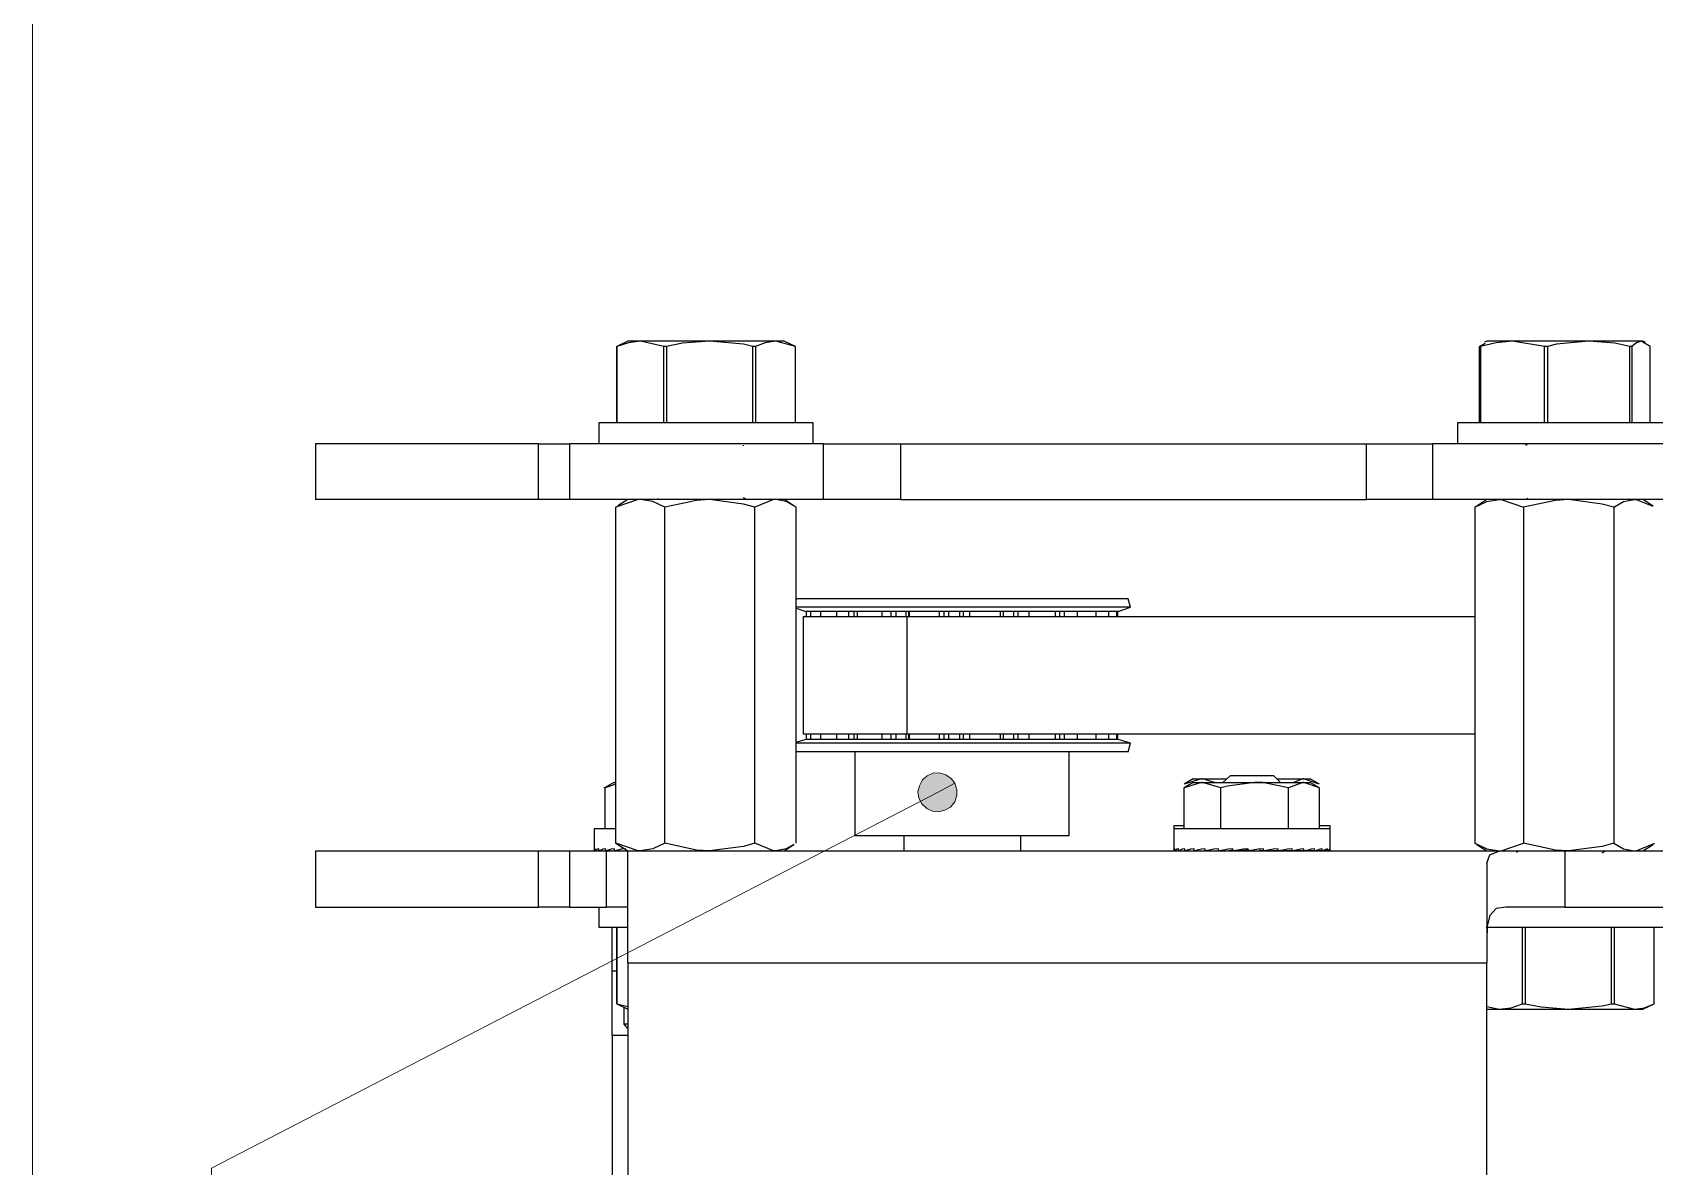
# Model space of a CAD drawing. Header units: inches. Extents: x 0 to 11, y 0.3 to 17.
# Drawn here: x 0.308 to 2.905, y 10.51 to 12.326 of the extents above; entities that cross this region are included whole.
import ezdxf

# ---------------------------------------------------------------- set-up
doc = ezdxf.new("R2010")
doc.units = ezdxf.units.IN
doc.header["$MEASUREMENT"] = 0
doc.layers.add('Layer 1', color=7, linetype='Continuous')

msp = doc.modelspace()

# ---------------------------------------------------------------- hatches: boundary and pattern name
at = {"layer": 'Layer 1', "true_color": 0xffffff}
h = msp.add_hatch(color=7, dxfattribs=at)
edge = h.paths.add_edge_path()
edge.add_spline(control_points=[(1.7842, 11.1242), (1.7842, 11.1242), (1.7783, 11.1317), (1.7783, 11.1317), (1.7783, 11.1317), (1.77, 11.1375), (1.77, 11.1375), (1.77, 11.1375), (1.76, 11.1408), (1.76, 11.1408), (1.76, 11.1408), (1.7492, 11.14), (1.7492, 11.14), (1.7492, 11.14), (1.74, 11.1358), (1.74, 11.1358), (1.74, 11.1358), (1.7325, 11.1292), (1.7325, 11.1292), (1.7325, 11.1292), (1.7275, 11.12), (1.7275, 11.12), (1.7275, 11.12), (1.725, 11.11), (1.725, 11.11), (1.725, 11.11), (1.7267, 11.1), (1.7267, 11.1), (1.7267, 11.1), (1.7317, 11.0908), (1.7317, 11.0908), (1.7317, 11.0908), (1.7392, 11.0833), (1.7392, 11.0833), (1.7392, 11.0833), (1.7483, 11.0792), (1.7483, 11.0792), (1.7483, 11.0792), (1.7583, 11.0783), (1.7583, 11.0783), (1.7583, 11.0783), (1.7683, 11.0808), (1.7683, 11.0808), (1.7683, 11.0808), (1.7775, 11.0858), (1.7775, 11.0858), (1.7775, 11.0858), (1.7842, 11.0942), (1.7842, 11.0942), (1.7842, 11.0942), (1.7875, 11.1042), (1.7875, 11.1042), (1.7875, 11.1042), (1.7875, 11.1142), (1.7875, 11.1142), (1.7875, 11.1142), (1.7842, 11.1242), (1.7842, 11.1242), (1.7842, 11.1242), (1.7567, 11.1092), (1.7567, 11.1092), (1.7567, 11.1092), (1.7842, 11.1242), (1.7842, 11.1242)], knot_values=[0, 0, 0, 0, 1, 1, 1, 2, 2, 2, 3, 3, 3, 4, 4, 4, 5, 5, 5, 6, 6, 6, 7, 7, 7, 8, 8, 8, 9, 9, 9, 10, 10, 10, 11, 11, 11, 12, 12, 12, 13, 13, 13, 14, 14, 14, 15, 15, 15, 16, 16, 16, 17, 17, 17, 18, 18, 18, 19, 19, 19, 20, 20, 20, 21, 21, 21, 21], degree=3, periodic=1)

# ---------------------------------------------------------------- linework, layer by layer
at = {"layer": 'Layer 1', "color": 7, "lineweight": 18, "true_color": 0xffffff}
for points in [[(0.3075, 16.6292), (0.3075, 0.3292)], [(0.5942, 10.2617), (0.5942, 10.5075), (1.7567, 11.1092)]]:
    msp.add_lwpolyline(points, dxfattribs=at)
at = {"layer": 'Layer 1', "color": 7, "lineweight": 25, "true_color": 0xffffff}
for points in [[(1.2608, 11.8317), (1.2433, 11.8233)], [(1.2808, 11.8317), (1.2617, 11.8292), (1.2433, 11.8233)], [(1.2433, 11.8233), (1.245, 11.8242)], [(1.2433, 11.7008), (1.2433, 11.8233)], [(1.2433, 11.8233), (1.2433, 11.8233)], [(1.2433, 11.8233), (1.2433, 11.7008)], [(1.2808, 11.8317), (1.2608, 11.8317)], [(1.3917, 11.8317), (1.2808, 11.8317)], [(1.3183, 11.8233), (1.2808, 11.8317)], [(1.3917, 11.8317), (1.3483, 11.8283), (1.3225, 11.8233), (1.3183, 11.8233)], [(1.3183, 11.7008), (1.3183, 11.8233)], [(1.3225, 11.8233), (1.3225, 11.7008)], [(1.4975, 11.8317), (1.3917, 11.8317)], [(1.4608, 11.8233), (1.4458, 11.8267), (1.3917, 11.8317)], [(1.4975, 11.8317), (1.4808, 11.8292), (1.465, 11.8233), (1.4608, 11.8233)], [(1.4608, 11.7008), (1.4608, 11.8233)], [(1.465, 11.8233), (1.465, 11.7008)], [(1.5108, 11.8317), (1.4975, 11.8317)], [(1.5292, 11.8233), (1.4975, 11.8317)], [(1.5292, 11.8233), (1.5108, 11.8317)], [(1.5292, 11.7008), (1.5292, 11.8233)], [(2.6258, 11.8233), (2.6242, 11.8233), (2.6333, 11.8283)], [(2.6242, 11.7008), (2.6242, 11.8233)], [(2.6767, 11.8317), (2.6508, 11.8292), (2.6258, 11.8233)], [(2.6258, 11.8233), (2.6258, 11.7008)], [(2.6358, 11.8317), (2.6325, 11.83)], [(2.6767, 11.8317), (2.6358, 11.8317)], [(2.7992, 11.8317), (2.6767, 11.8317)], [(2.7283, 11.8233), (2.6767, 11.8317)], [(2.7992, 11.8317), (2.7475, 11.8267), (2.7333, 11.8233), (2.7283, 11.8233)], [(2.7283, 11.7008), (2.7283, 11.8233)], [(2.7333, 11.8233), (2.7333, 11.7008)], [(2.8833, 11.8317), (2.7992, 11.8317)], [(2.865, 11.8233), (2.8408, 11.8283), (2.7992, 11.8317)], [(2.8833, 11.8317), (2.8758, 11.8292), (2.8683, 11.8233), (2.865, 11.8233)], [(2.865, 11.7008), (2.865, 11.8233)], [(2.8683, 11.8233), (2.8683, 11.7008)], [(2.8858, 11.8317), (2.8833, 11.8317)], [(2.8975, 11.8233), (2.8833, 11.8317)], [(2.89, 11.83), (2.8858, 11.8317)], [(2.8975, 11.7008), (2.8975, 11.8233)], [(1.2142, 11.7008), (1.2142, 11.6675)], [(1.3942, 11.7008), (1.2142, 11.7008)], [(1.5575, 11.7008), (1.3942, 11.7008)], [(1.5575, 11.6675), (1.5575, 11.7008)], [(2.5892, 11.7008), (2.5892, 11.6675)], [(2.9325, 11.7008), (2.5892, 11.7008)], [(0.7608, 11.6675), (0.7608, 11.5783)], [(1.1175, 11.6675), (0.7608, 11.6675)], [(1.1175, 11.6675), (1.1675, 11.6675)], [(1.1175, 11.5783), (1.1175, 11.6675)], [(1.1675, 11.6675), (1.1675, 11.5783)], [(1.5742, 11.6675), (1.1675, 11.6675)], [(1.4458, 11.6642), (1.4458, 11.665)], [(1.5742, 11.5783), (1.5742, 11.6675)], [(1.5742, 11.6675), (1.6975, 11.6675)], [(1.6975, 11.6675), (1.6975, 11.5783)], [(1.6975, 11.6675), (2.4433, 11.6675)], [(2.4433, 11.6675), (2.5492, 11.6675)], [(2.4433, 11.5783), (2.4433, 11.6675)], [(2.9533, 11.6675), (2.5492, 11.6675)], [(2.5492, 11.6675), (2.5492, 11.5783)], [(2.6975, 11.6675), (2.7008, 11.665)], [(1.1175, 11.5783), (0.7608, 11.5783)], [(1.1675, 11.5783), (1.1175, 11.5783)], [(1.5742, 11.5783), (1.1675, 11.5783)], [(1.2808, 11.5783), (1.2775, 11.5783), (1.2417, 11.5658)], [(1.2417, 11.5658), (1.245, 11.5675)], [(1.32, 11.0283), (1.3008, 11.0192), (1.2808, 11.0158), (1.2775, 11.0158), (1.2417, 11.0283), (1.2417, 11.5658)], [(1.2608, 11.5783), (1.245, 11.5683)], [(1.32, 11.5658), (1.3008, 11.575), (1.2808, 11.5783)], [(1.3083, 11.58), (1.3117, 11.5783)], [(1.3917, 11.5783), (1.3708, 11.5767), (1.32, 11.5658)], [(1.32, 11.0283), (1.32, 11.5658)], [(1.4642, 11.5658), (1.4458, 11.5708), (1.3917, 11.5783)], [(1.4508, 11.5783), (1.4458, 11.5808)], [(1.4975, 11.5783), (1.4942, 11.5783), (1.4642, 11.5658)], [(1.4642, 11.0283), (1.4642, 11.5658)], [(1.53, 11.5658), (1.5142, 11.575), (1.4975, 11.5783)], [(1.5267, 11.5683), (1.5108, 11.5783)], [(1.53, 11.0283), (1.53, 11.5658)], [(1.6975, 11.5783), (1.5742, 11.5783)], [(1.6975, 11.5783), (2.4433, 11.5783)], [(2.5492, 11.5783), (2.4433, 11.5783)], [(2.9533, 11.5783), (2.5492, 11.5783)], [(2.6167, 11.5658), (2.6358, 11.575), (2.6558, 11.5783), (2.6592, 11.5783), (2.695, 11.5658), (2.695, 11.0283)], [(2.62, 11.5675), (2.6167, 11.5658)], [(2.6167, 11.5658), (2.6167, 11.0283)], [(2.6358, 11.5783), (2.62, 11.5675)], [(2.7667, 11.5783), (2.7458, 11.5767), (2.695, 11.5658)], [(2.7017, 11.58), (2.6983, 11.5783)], [(2.8392, 11.5658), (2.8208, 11.5708), (2.7667, 11.5783)], [(2.8392, 11.5658), (2.8392, 11.0283), (2.8208, 11.0225), (2.7667, 11.0158)], [(2.8392, 11.5658), (2.855, 11.575), (2.8725, 11.5783)], [(2.8725, 11.5783), (2.875, 11.5783), (2.9017, 11.5675)], [(2.9025, 11.5675), (2.8858, 11.5783)], [(1.5308, 11.4192), (1.53, 11.4183)], [(2.0658, 11.4058), (1.53, 11.4058)], [(1.53, 11.4042), (1.5458, 11.3992)], [(2.0617, 11.4192), (1.5308, 11.4192)], [(2.0458, 11.3992), (2.0658, 11.4058)], [(2.0658, 11.4058), (2.0617, 11.4192)], [(1.5417, 11.3908), (1.5417, 11.2033)], [(1.5417, 11.3908), (1.7075, 11.3908)], [(2.01, 11.3992), (1.5458, 11.3992)], [(1.5467, 11.3908), (1.5467, 11.3992)], [(1.5533, 11.3992), (1.5533, 11.3908)], [(1.57, 11.3908), (1.57, 11.3992)], [(1.595, 11.3992), (1.595, 11.3908)], [(1.6142, 11.3992), (1.6142, 11.3908)], [(1.6225, 11.3992), (1.6225, 11.3908)], [(1.6283, 11.3908), (1.6283, 11.3992)], [(1.6675, 11.3992), (1.6675, 11.3908)], [(1.6817, 11.3992), (1.6817, 11.3908)], [(1.69, 11.3992), (1.69, 11.3908)], [(1.7058, 11.3992), (1.7058, 11.3908)], [(1.7075, 11.3908), (2.6167, 11.3908)], [(1.7075, 11.3908), (1.7075, 11.2033), (2.6167, 11.2033)], [(1.71, 11.3992), (1.71, 11.3908)], [(1.7117, 11.3908), (1.7117, 11.3992)], [(1.7592, 11.3992), (1.7592, 11.3908)], [(1.7667, 11.3992), (1.7667, 11.3908)], [(1.7742, 11.3992), (1.7742, 11.3908)], [(1.7917, 11.3992), (1.7917, 11.3908)], [(1.7975, 11.3992), (1.7975, 11.3908)], [(1.8083, 11.3908), (1.8083, 11.3992)], [(1.8567, 11.3992), (1.8567, 11.3908)], [(1.8567, 11.3992), (1.8567, 11.3908)], [(1.8617, 11.3992), (1.8617, 11.3908)], [(1.8783, 11.3992), (1.8783, 11.3908)], [(1.885, 11.3992), (1.885, 11.3908)], [(1.9033, 11.3908), (1.9033, 11.3992)], [(1.945, 11.3992), (1.945, 11.3908)], [(1.9517, 11.3992), (1.9517, 11.3908)], [(1.9592, 11.3992), (1.9592, 11.3908)], [(1.9808, 11.3908), (1.9808, 11.3992)], [(2.0458, 11.3992), (2.01, 11.3992)], [(2.01, 11.3992), (2.01, 11.3908)], [(2.0308, 11.3908), (2.0308, 11.3992)], [(2.0433, 11.3992), (2.0433, 11.3908)], [(2.045, 11.3908), (2.045, 11.3992)], [(1.5458, 11.1942), (1.53, 11.1892)], [(1.5417, 11.2033), (1.7075, 11.2033)], [(1.5467, 11.1942), (1.5458, 11.1942)], [(1.5467, 11.1942), (1.5467, 11.2033)], [(1.5533, 11.1942), (1.5467, 11.1942)], [(1.5533, 11.2033), (1.5533, 11.1942)], [(1.57, 11.1942), (1.5533, 11.1942)], [(1.57, 11.1942), (1.57, 11.2033)], [(1.595, 11.1942), (1.57, 11.1942)], [(1.595, 11.2033), (1.595, 11.1942)], [(1.6283, 11.1942), (1.595, 11.1942)], [(1.6142, 11.2033), (1.6142, 11.1942)], [(1.6225, 11.2033), (1.6225, 11.1942)], [(1.6283, 11.1942), (1.6283, 11.2033)], [(1.6675, 11.1942), (1.6283, 11.1942)], [(1.6675, 11.2033), (1.6675, 11.1942)], [(1.7117, 11.1942), (1.6675, 11.1942)], [(1.6817, 11.2033), (1.6817, 11.1942)], [(1.69, 11.2033), (1.69, 11.1942)], [(1.7058, 11.2033), (1.7058, 11.1942)], [(1.71, 11.2033), (1.71, 11.1942)], [(1.7117, 11.1942), (1.7117, 11.2033)], [(1.7592, 11.1942), (1.7117, 11.1942)], [(1.7592, 11.2033), (1.7592, 11.1942)], [(1.8083, 11.1942), (1.7592, 11.1942)], [(1.7667, 11.2033), (1.7667, 11.1942)], [(1.7742, 11.2033), (1.7742, 11.1942)], [(1.7917, 11.2033), (1.7917, 11.1942)], [(1.7975, 11.2033), (1.7975, 11.1942)], [(1.8083, 11.1942), (1.8083, 11.2033)], [(1.8567, 11.1942), (1.8083, 11.1942)], [(1.8567, 11.2033), (1.8567, 11.1942)], [(1.8567, 11.2033), (1.8567, 11.1942)], [(1.9033, 11.1942), (1.8567, 11.1942)], [(1.8617, 11.2033), (1.8617, 11.1942)], [(1.8783, 11.2033), (1.8783, 11.1942)], [(1.885, 11.2033), (1.885, 11.1942)], [(1.9033, 11.1942), (1.9033, 11.2033)], [(1.945, 11.1942), (1.9033, 11.1942)], [(1.945, 11.2033), (1.945, 11.1942)], [(1.9808, 11.1942), (1.945, 11.1942)], [(1.9517, 11.2033), (1.9517, 11.1942)], [(1.9592, 11.2033), (1.9592, 11.1942)], [(1.9808, 11.1942), (1.9808, 11.2033)], [(2.01, 11.1942), (1.9808, 11.1942)], [(2.01, 11.2033), (2.01, 11.1942)], [(2.0308, 11.1942), (2.01, 11.1942)], [(2.0308, 11.1942), (2.0308, 11.2033)], [(2.0433, 11.1942), (2.0308, 11.1942)], [(2.0433, 11.2033), (2.0433, 11.1942)], [(2.0458, 11.1942), (2.0433, 11.1942)], [(2.045, 11.1942), (2.045, 11.2033)], [(2.0617, 11.1742), (2.0658, 11.1883), (2.0458, 11.1942)], [(2.0658, 11.1883), (1.53, 11.1883)], [(1.53, 11.175), (1.5308, 11.1742)], [(2.0617, 11.1742), (1.5308, 11.1742)], [(1.6242, 11.1742), (1.6242, 11.04)], [(1.9675, 11.04), (1.9675, 11.1742)], [(1.2383, 11.125), (1.2233, 11.1167)], [(1.2233, 11.1167), (1.2233, 11.1175)], [(1.2417, 11.1225), (1.2242, 11.1167)], [(1.2242, 11.1167), (1.2267, 11.1175)], [(1.2242, 11.0508), (1.2242, 11.1167)], [(1.2383, 11.125), (1.2417, 11.125)], [(2.1658, 11.1308), (2.1517, 11.1225)], [(2.1808, 11.1308), (2.1792, 11.1308), (2.1517, 11.1225)], [(2.1658, 11.125), (2.1517, 11.1167)], [(2.1808, 11.125), (2.1792, 11.125), (2.1517, 11.1167)], [(2.1517, 11.1167), (2.1542, 11.1175)], [(2.1517, 11.0508), (2.1517, 11.1167)], [(2.1658, 11.1308), (2.1808, 11.1308)], [(2.1658, 11.125), (2.1808, 11.125)], [(2.2, 11.125), (2.1808, 11.1308), (2.2192, 11.1308)], [(2.1808, 11.125), (2.2642, 11.125)], [(2.21, 11.1167), (2.1808, 11.125)], [(2.2642, 11.125), (2.2208, 11.1192), (2.21, 11.1167)], [(2.21, 11.0508), (2.21, 11.1167)], [(2.225, 11.1358), (2.2133, 11.125)], [(2.295, 11.1358), (2.225, 11.1358)], [(2.2642, 11.125), (2.3433, 11.125)], [(2.3183, 11.1167), (2.2767, 11.125), (2.2642, 11.125)], [(2.3058, 11.125), (2.295, 11.1358)], [(2.3008, 11.1308), (2.3433, 11.1308)], [(2.3433, 11.125), (2.3417, 11.125), (2.3183, 11.1167)], [(2.3183, 11.0508), (2.3183, 11.1167)], [(2.3433, 11.1308), (2.3417, 11.1308), (2.3267, 11.125)], [(2.3433, 11.1308), (2.3533, 11.1308)], [(2.3658, 11.1233), (2.3433, 11.1308)], [(2.3433, 11.125), (2.3533, 11.125)], [(2.3683, 11.1167), (2.3433, 11.125)], [(2.3683, 11.1225), (2.3533, 11.1308)], [(2.3683, 11.1167), (2.3533, 11.125)], [(2.3683, 11.0508), (2.3683, 11.1167)], [(1.2067, 11.0508), (1.2067, 11.0167)], [(1.2417, 11.0508), (1.2067, 11.0508)], [(1.9675, 11.04), (1.6242, 11.04)], [(1.7025, 11.04), (1.7025, 11.0158)], [(1.89, 11.0158), (1.89, 11.04)], [(2.135, 11.0558), (2.135, 11.0508)], [(2.1517, 11.0558), (2.135, 11.0558)], [(2.135, 11.0508), (2.135, 11.0167)], [(2.385, 11.0508), (2.135, 11.0508)], [(2.385, 11.0558), (2.3683, 11.0558)], [(2.385, 11.0508), (2.385, 11.0558)], [(2.385, 11.0167), (2.385, 11.0508)], [(0.7608, 11.0158), (0.7608, 10.9258)], [(0.7608, 11.0158), (1.1175, 11.0158)], [(1.1175, 11.0158), (1.1675, 11.0158)], [(1.1175, 10.9258), (1.1175, 11.0158)], [(1.1675, 11.0158), (1.1675, 10.9258)], [(1.1675, 11.0158), (1.2267, 11.0158)], [(1.2575, 11.0192), (1.2508, 11.0183), (1.245, 11.0167), (1.2392, 11.0158), (1.2392, 11.0192), (1.2342, 11.0183), (1.2292, 11.0167), (1.225, 11.0158), (1.225, 11.0192), (1.2208, 11.0183), (1.2175, 11.0167), (1.2142, 11.0158), (1.2142, 11.0192), (1.2117, 11.0183), (1.21, 11.0167), (1.2083, 11.0158), (1.2083, 11.0192), (1.2075, 11.0183), (1.2067, 11.0167), (1.2075, 11.0158)], [(1.2067, 11.0167), (1.2067, 11.0175)], [(1.2075, 11.0158), (1.2083, 11.0158)], [(1.2083, 11.0158), (1.2108, 11.0158), (1.2108, 11.0167)], [(1.2083, 11.0158), (1.2083, 11.0167)], [(1.2083, 11.0158), (1.2142, 11.0158)], [(1.2108, 11.0158), (1.2142, 11.0158)], [(1.2142, 11.0158), (1.2142, 11.0167)], [(1.2142, 11.0158), (1.2192, 11.0158)], [(1.2142, 11.0158), (1.225, 11.0158)], [(1.2192, 11.0158), (1.2192, 11.0167)], [(1.2192, 11.0158), (1.225, 11.0158)], [(1.225, 11.0158), (1.225, 11.0167)], [(1.225, 11.0158), (1.2317, 11.0158)], [(1.225, 11.0158), (1.2392, 11.0158)], [(1.2267, 11.0158), (1.2608, 11.0158)], [(1.2267, 10.9258), (1.2267, 11.0158)], [(1.2317, 11.0158), (1.2317, 11.0167)], [(1.2317, 11.0158), (1.2392, 11.0158)], [(1.2392, 11.0158), (1.2392, 11.0167)], [(1.2392, 11.0158), (1.2575, 11.0158)], [(1.2417, 11.0283), (1.245, 11.0258)], [(1.245, 11.0258), (1.2608, 11.0158)], [(1.26, 11.0158), (1.2575, 11.0158), (1.2575, 11.0183)], [(1.2575, 11.0158), (1.2608, 11.0158)], [(1.2608, 10.8367), (1.2608, 11.0158), (2.6667, 11.0158)], [(1.3917, 11.0158), (1.3708, 11.0167), (1.32, 11.0283)], [(1.4642, 11.0283), (1.4458, 11.0225), (1.3917, 11.0158)], [(1.4975, 11.0158), (1.4942, 11.0158), (1.4642, 11.0283)], [(1.5267, 11.0258), (1.5142, 11.0192), (1.4975, 11.0158)], [(1.5108, 11.0158), (1.5267, 11.0258)], [(2.1525, 11.0192), (2.1483, 11.0183), (2.145, 11.0167), (2.1425, 11.0158), (2.1425, 11.0192), (2.14, 11.0183), (2.1375, 11.0167), (2.1367, 11.0158), (2.1367, 11.0192), (2.135, 11.0183), (2.135, 11.0158)], [(2.135, 11.0158), (2.1367, 11.0158)], [(2.1367, 11.0158), (2.1425, 11.0158)], [(2.1392, 11.0158), (2.1425, 11.0158)], [(2.1425, 11.0158), (2.1525, 11.0158)], [(2.1467, 11.0158), (2.1525, 11.0158)], [(2.3808, 11.0158), (2.3808, 11.0192), (2.3792, 11.0183), (2.3758, 11.0167), (2.3725, 11.0158), (2.3725, 11.0192), (2.3692, 11.0183), (2.365, 11.0167), (2.36, 11.0158), (2.36, 11.0192), (2.355, 11.0183), (2.35, 11.0167), (2.3433, 11.0158), (2.3433, 11.0192), (2.3375, 11.0183), (2.3308, 11.0167), (2.3242, 11.0158), (2.3242, 11.0192), (2.3167, 11.0183), (2.3092, 11.0167), (2.3017, 11.0158), (2.3017, 11.0192), (2.2942, 11.0183), (2.2858, 11.0167), (2.2783, 11.0158), (2.2783, 11.0192), (2.27, 11.0183), (2.2617, 11.0167), (2.2533, 11.0158), (2.2533, 11.0192), (2.2458, 11.0183), (2.2375, 11.0167), (2.2292, 11.0158), (2.2292, 11.0192), (2.2217, 11.0183), (2.2142, 11.0167), (2.2067, 11.0158), (2.2067, 11.0192), (2.1992, 11.0183), (2.1917, 11.0167), (2.185, 11.0158), (2.185, 11.0192), (2.1792, 11.0183), (2.1725, 11.0167), (2.1675, 11.0158), (2.1675, 11.0192), (2.1617, 11.0183), (2.1567, 11.0167), (2.1525, 11.0158), (2.1525, 11.0192)], [(2.1525, 11.0158), (2.1675, 11.0158)], [(2.16, 11.0158), (2.1675, 11.0158)], [(2.1675, 11.0158), (2.1675, 11.0167)], [(2.1675, 11.0158), (2.185, 11.0158)], [(2.185, 11.0158), (2.205, 11.0158)], [(2.2067, 11.0158), (2.22, 11.0158)], [(2.22, 11.0158), (2.2258, 11.0167), (2.2292, 11.0175)], [(2.2292, 11.0158), (2.2375, 11.0158)], [(2.2375, 11.0158), (2.2433, 11.0167), (2.2492, 11.0175), (2.255, 11.0183)], [(2.2783, 11.0158), (2.2733, 11.0158), (2.2733, 11.0183)], [(2.3017, 11.0158), (2.2908, 11.0158), (2.2908, 11.0175)], [(2.3242, 11.0158), (2.3075, 11.0158), (2.3075, 11.0167)], [(2.3433, 11.0158), (2.3258, 11.0158)], [(2.36, 11.0158), (2.345, 11.0158)], [(2.3525, 11.0158), (2.3525, 11.0167)], [(2.3525, 11.0158), (2.3525, 11.0167)], [(2.3525, 11.0158), (2.3525, 11.0167)], [(2.3675, 11.0158), (2.3608, 11.0158)], [(2.3725, 11.0158), (2.3608, 11.0158)], [(2.3675, 11.0158), (2.3675, 11.0167)], [(2.3775, 11.0158), (2.3733, 11.0158)], [(2.3808, 11.0158), (2.3733, 11.0158)], [(2.3775, 11.0158), (2.3775, 11.0167)], [(2.385, 11.0167), (2.385, 11.0158), (2.385, 11.0192), (2.3842, 11.0183), (2.3825, 11.0167), (2.3808, 11.0158)], [(2.3833, 11.0158), (2.3808, 11.0158)], [(2.385, 11.0158), (2.3808, 11.0158)], [(2.3833, 11.0158), (2.3833, 11.0167)], [(2.62, 11.0267), (2.6167, 11.0283)], [(2.6167, 11.0283), (2.6358, 11.0192), (2.6558, 11.0158)], [(2.62, 11.0258), (2.6358, 11.0158)], [(2.6358, 10.9958), (2.6408, 11.0092), (2.655, 11.015), (2.6667, 11.0158)], [(2.6558, 11.0158), (2.6592, 11.0158), (2.695, 11.0283)], [(2.6667, 11.0158), (2.7608, 11.0158), (2.7608, 10.9258), (2.6667, 10.9258)], [(2.6875, 11.0158), (2.6833, 11.0133)], [(2.7667, 11.0158), (2.7458, 11.0167), (2.695, 11.0283)], [(2.7608, 11.0158), (2.9533, 11.0158)], [(2.8208, 11.0125), (2.8267, 11.0158)], [(2.8392, 11.0283), (2.855, 11.0192), (2.8725, 11.0158)], [(2.8725, 11.0158), (2.875, 11.0158), (2.905, 11.0283)], [(2.8858, 11.0158), (2.9025, 11.0258)], [(2.6358, 10.9958), (2.6358, 10.8367)], [(0.7608, 10.9258), (1.1175, 10.9258)], [(1.1675, 10.9258), (1.1175, 10.9258)], [(1.1675, 10.9258), (1.2267, 10.9258)], [(1.2142, 10.9258), (1.2142, 10.8933)], [(1.2608, 10.9258), (1.2267, 10.9258)], [(2.6667, 10.9258), (2.6508, 10.9233), (2.6408, 10.9125), (2.6367, 10.8958), (2.6358, 10.8725)], [(2.7608, 10.9258), (2.9533, 10.9258)], [(1.2142, 10.8933), (1.2608, 10.8933)], [(1.2358, 10.8233), (1.2358, 10.8933)], [(1.245, 10.77), (1.2433, 10.7708), (1.2433, 10.8933)], [(1.2433, 10.8933), (1.2433, 10.7708)], [(2.635, 10.8933), (2.9325, 10.8933)], [(2.6933, 10.7708), (2.6933, 10.8933)], [(2.6975, 10.8933), (2.6975, 10.7708)], [(2.8358, 10.7708), (2.8358, 10.8933)], [(2.84, 10.8933), (2.84, 10.7708)], [(2.9042, 10.7708), (2.9042, 10.8933)], [(1.2608, 10.8367), (2.6358, 10.8367)], [(1.2608, 10.8367), (1.2608, 10.32)], [(2.6358, 10.32), (2.6358, 10.8367)], [(1.2433, 10.8233), (1.2358, 10.8233)], [(1.2358, 10.72), (1.2358, 10.8233)], [(1.2433, 10.7708), (1.2608, 10.7625)], [(1.2433, 10.7708), (1.2608, 10.7667)], [(1.2542, 10.7658), (1.2542, 10.7383), (1.2608, 10.7308)], [(2.6358, 10.7667), (2.6558, 10.7625)], [(2.6358, 10.7625), (2.6558, 10.7625)], [(2.6558, 10.7625), (2.675, 10.7642), (2.6933, 10.7708), (2.6975, 10.7708)], [(2.6558, 10.7625), (2.7667, 10.7625)], [(2.6975, 10.7708), (2.7233, 10.7658), (2.7667, 10.7625)], [(2.7667, 10.7625), (2.8208, 10.7675), (2.8358, 10.7708)], [(2.7667, 10.7625), (2.8725, 10.7625)], [(2.8358, 10.7708), (2.84, 10.7708)], [(2.84, 10.7708), (2.8725, 10.7625)], [(2.8725, 10.7625), (2.8883, 10.7642), (2.9042, 10.7708)], [(2.8725, 10.7625), (2.8858, 10.7625)], [(2.8858, 10.7625), (2.9042, 10.7708)], [(1.2608, 10.7383), (1.2542, 10.7383)], [(1.2608, 10.72), (1.2358, 10.72)], [(1.2358, 10.72), (1.2358, 9.1575)]]:
    msp.add_lwpolyline(points, dxfattribs=at)
at = {"layer": 'Layer 1', "lineweight": 0}
msp.add_open_spline([(1.7842, 11.1242), (1.7842, 11.1242), (1.7783, 11.1317), (1.7783, 11.1317), (1.7783, 11.1317), (1.77, 11.1375), (1.77, 11.1375), (1.77, 11.1375), (1.76, 11.1408), (1.76, 11.1408), (1.76, 11.1408), (1.7492, 11.14), (1.7492, 11.14), (1.7492, 11.14), (1.74, 11.1358), (1.74, 11.1358), (1.74, 11.1358), (1.7325, 11.1292), (1.7325, 11.1292), (1.7325, 11.1292), (1.7275, 11.12), (1.7275, 11.12), (1.7275, 11.12), (1.725, 11.11), (1.725, 11.11), (1.725, 11.11), (1.7267, 11.1), (1.7267, 11.1), (1.7267, 11.1), (1.7317, 11.0908), (1.7317, 11.0908), (1.7317, 11.0908), (1.7392, 11.0833), (1.7392, 11.0833), (1.7392, 11.0833), (1.7483, 11.0792), (1.7483, 11.0792), (1.7483, 11.0792), (1.7583, 11.0783), (1.7583, 11.0783), (1.7583, 11.0783), (1.7683, 11.0808), (1.7683, 11.0808), (1.7683, 11.0808), (1.7775, 11.0858), (1.7775, 11.0858), (1.7775, 11.0858), (1.7842, 11.0942), (1.7842, 11.0942), (1.7842, 11.0942), (1.7875, 11.1042), (1.7875, 11.1042), (1.7875, 11.1042), (1.7875, 11.1142), (1.7875, 11.1142), (1.7875, 11.1142), (1.7842, 11.1242), (1.7842, 11.1242), (1.7842, 11.1242), (1.7567, 11.1092), (1.7567, 11.1092), (1.7567, 11.1092), (1.7842, 11.1242), (1.7842, 11.1242)], degree=3, knots=[0, 0, 0, 0, 1, 1, 1, 2, 2, 2, 3, 3, 3, 4, 4, 4, 5, 5, 5, 6, 6, 6, 7, 7, 7, 8, 8, 8, 9, 9, 9, 10, 10, 10, 11, 11, 11, 12, 12, 12, 13, 13, 13, 14, 14, 14, 15, 15, 15, 16, 16, 16, 17, 17, 17, 18, 18, 18, 19, 19, 19, 20, 20, 20, 21, 21, 21, 21], dxfattribs=at)
at = {"layer": 'Layer 1', "color": 7, "lineweight": 18, "true_color": 0xffffff}
msp.add_open_spline([(1.7842, 11.1242), (1.7842, 11.1242), (1.7783, 11.1317), (1.7783, 11.1317), (1.7783, 11.1317), (1.77, 11.1375), (1.77, 11.1375), (1.77, 11.1375), (1.76, 11.1408), (1.76, 11.1408), (1.76, 11.1408), (1.7492, 11.14), (1.7492, 11.14), (1.7492, 11.14), (1.74, 11.1358), (1.74, 11.1358), (1.74, 11.1358), (1.7325, 11.1292), (1.7325, 11.1292), (1.7325, 11.1292), (1.7275, 11.12), (1.7275, 11.12), (1.7275, 11.12), (1.725, 11.11), (1.725, 11.11), (1.725, 11.11), (1.7267, 11.1), (1.7267, 11.1), (1.7267, 11.1), (1.7317, 11.0908), (1.7317, 11.0908), (1.7317, 11.0908), (1.7392, 11.0833), (1.7392, 11.0833), (1.7392, 11.0833), (1.7483, 11.0792), (1.7483, 11.0792), (1.7483, 11.0792), (1.7583, 11.0783), (1.7583, 11.0783), (1.7583, 11.0783), (1.7683, 11.0808), (1.7683, 11.0808), (1.7683, 11.0808), (1.7775, 11.0858), (1.7775, 11.0858), (1.7775, 11.0858), (1.7842, 11.0942), (1.7842, 11.0942), (1.7842, 11.0942), (1.7875, 11.1042), (1.7875, 11.1042), (1.7875, 11.1042), (1.7875, 11.1142), (1.7875, 11.1142), (1.7875, 11.1142), (1.7842, 11.1242), (1.7842, 11.1242), (1.7842, 11.1242), (1.7567, 11.1092), (1.7567, 11.1092), (1.7567, 11.1092), (1.7842, 11.1242), (1.7842, 11.1242)], degree=3, knots=[0, 0, 0, 0, 1, 1, 1, 2, 2, 2, 3, 3, 3, 4, 4, 4, 5, 5, 5, 6, 6, 6, 7, 7, 7, 8, 8, 8, 9, 9, 9, 10, 10, 10, 11, 11, 11, 12, 12, 12, 13, 13, 13, 14, 14, 14, 15, 15, 15, 16, 16, 16, 17, 17, 17, 18, 18, 18, 19, 19, 19, 20, 20, 20, 21, 21, 21, 21], dxfattribs=at)

doc.saveas('drawing.dxf')
